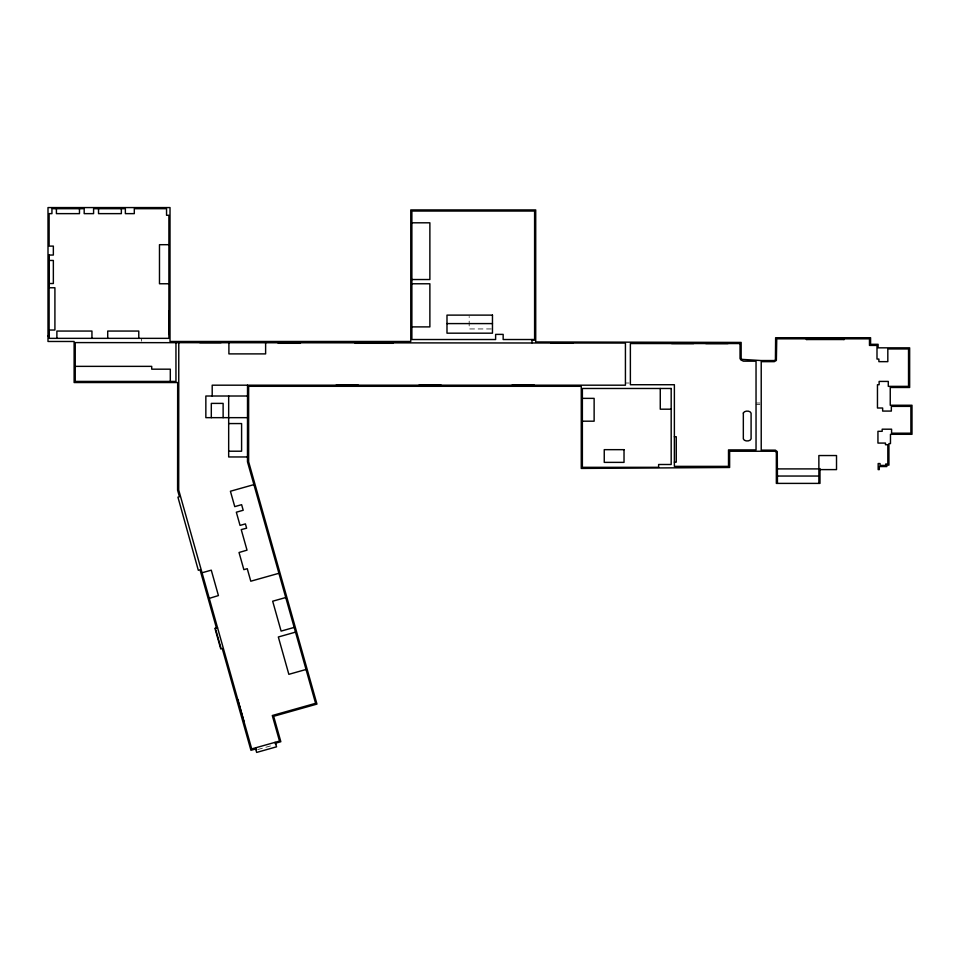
<?xml version="1.0" encoding="UTF-8"?>
<svg xmlns="http://www.w3.org/2000/svg" width="960" height="960" viewBox="0 0 960 960"><rect width="100%" height="100%" fill="white"/><g stroke="black" fill="none" stroke-linecap="round" stroke-linejoin="round"><path stroke-width="0.72" stroke-dasharray="4.8 3.6" d="M257.772 749.532L272.916 745.26M491.352 328.944L469.176 328.944L469.176 316.5M625.428 383.016L629.136 383.016M756.036 403.008L759.924 403.008M756.036 404.484L759.924 404.484M141.36 338.352L141.36 341.184"/><path stroke-width="1.44" d="M49.116 338.352L49.116 255.048L53.352 255.048L53.352 246.108L49.116 246.108L49.116 213.636L51.936 213.636L51.936 208.692L84.18 208.692L84.18 213.636L93.588 213.636L93.588 208.692L125.364 208.692L125.364 213.636L134.304 213.636L134.304 208.692L166.548 208.692L166.548 215.28L168.9 215.28L168.9 338.352L49.116 338.352L49.116 330.024L54.912 330.024L54.912 287.76L49.116 287.76L49.116 255.048M843.816 339.528L844.284 338.832L844.284 339.528L806.4 339.528L806.4 338.832L806.868 339.528M209.256 598.368L218.424 595.572L211.272 570.168L202.044 572.772M253.92 484.62L230.412 491.244L234.756 506.628L241.62 504.684L243.192 510.264L236.328 512.208L240.048 525.408L245.412 523.896L246.624 528.192L241.236 529.608L247.02 550.152L239.028 552.504L243.864 569.652L247.26 568.692L250.788 581.208L278.916 573.288M285.756 597.528L272.676 601.212L281.1 631.104L294.18 627.42M215.412 628.428L217.56 627.816M295.512 632.136L278.328 636.984L288.852 674.328L306.036 669.48M243.924 721.332L237.888 699.888L238.476 700.344M411.876 222.804L429.876 222.804L429.876 279.528L411.876 279.528M168.9 244.692L159.48 244.692L159.48 283.764L168.9 283.764M49.116 260.46L53.352 260.46L53.352 283.524L49.116 283.524M411.876 283.776L429.876 283.776L429.876 326.892L411.876 326.892M168.9 310.824L168.9 334.464M446.988 323.592L492.468 323.592M48 335.94L49.116 335.94M534.6 339.528L503.16 339.528L503.16 334.38L495.624 334.38L495.624 339.528L411.876 339.528L411.876 211.044L534.6 211.044L534.6 340.008L532.008 340.008M175.956 342.588L175.956 381.42L75.24 381.42L75.24 342.588L625.428 343.068L625.428 385.188L212.196 385.188L212.196 396.012M75.24 366.36L151.716 366.36L151.716 369.18L170.304 369.18L170.304 381.42M247.524 396.012L205.848 396.012L205.848 417.66L247.524 417.66M582.372 398.364L594.132 398.364L594.132 421.188L582.372 421.188M671.184 409.188L660.264 409.188L660.264 388.476M228.672 423.564L241.596 423.564L241.596 451.212L228.672 451.212M674.376 436.728L676.26 436.728L676.26 462.144L674.376 462.144M247.524 456.96L228.672 456.96L228.672 396.012M777.456 468.9L818.868 468.9M819.984 469.608L836.52 469.608L836.52 455.544L818.868 455.544L818.868 483.396M777.456 476.04L818.868 476.04M355.752 343.296L355.272 342.588L355.272 343.296L393.168 343.296L393.168 342.588M278.796 343.296L278.328 342.588L278.328 343.296L300.372 343.296L300.372 342.588M275.064 742.344L275.664 744.48M255.792 747.768L256.404 749.916M215.808 629.808L220.86 647.736M819.984 468.54L819.984 483.396L776.34 483.396L776.34 452.484L775.104 451.248L729.624 451.248L729.624 467.484L581.256 468.432L581.256 386.304L248.64 386.304L248.64 461.784L316.956 704.088L273.66 716.292L280.836 741.72L275.532 743.208L276.552 746.808L256.644 752.424L255.672 748.968L250.944 750.3L222.24 648.504L220.74 648.936L214.932 628.332L216.432 627.912L200.04 569.796L198.324 570.288L177.936 497.16L179.448 496.74L177.588 490.164L177.66 382.536L74.124 382.536L74.124 341.472L48 341.472L48 207.576L170.016 207.576L170.016 341.472L410.772 341.472L410.772 209.928L535.716 209.928L535.716 341.952L741.156 342.42L741.156 358.356L741.912 359.376L761.04 360.54L774.228 360.54L775.416 359.844L775.632 337.716L870.588 337.716L870.588 344.304L878.112 344.304L878.112 347.832L909.648 347.832L909.648 387.48L890.244 387.48L890.244 405.252L912 405.252L912 434.304L890.472 434.304L890.472 443.604L888.936 443.604L888.936 465.132L886.824 465.132L886.824 466.548L879.288 466.548L879.288 469.608L878.172 469.608L878.172 463.548L880.056 463.548L880.056 465.432L885.708 465.432L885.708 464.016L887.82 464.016L887.82 444.72L885.468 444.72L885.468 443.076L877.944 443.076L877.944 431.316L882.18 431.316L882.18 429.192L891.588 429.192L891.588 433.188L910.884 433.188L910.884 406.368L891.348 406.368L891.348 411.072L882.648 411.072L882.648 408.012L877.464 408.012L877.464 384.72L879.12 384.72L879.12 381.42L888.288 381.42L888.288 386.364L908.532 386.364L908.532 348.948L887.82 348.948L887.82 361.656L878.88 361.656L878.88 359.064L876.996 359.064L876.996 345.42L869.472 345.42L869.472 338.832L776.748 338.832L776.364 360.432L774.288 361.656L761.22 361.656L761.22 450.132L775.404 450.156L777.276 451.584L777.456 483.396M728.04 343.536L705.744 343.536M693.744 343.536L671.556 343.536M573.24 343.068L550.836 343.068M534.36 385.188L512.004 385.188M532.008 339.528L532.008 342.828M441.168 385.188L418.944 385.188M358.332 385.188L336.12 385.188M265.62 342.588L265.62 353.892L228.9 353.892L228.9 342.588M247.524 385.188L247.476 461.784L315.588 703.32L272.292 715.524L279.504 741.084L251.712 748.92L178.704 490.008L178.776 342.588M223.128 417.66L223.128 403.392L211.308 403.392L211.308 417.66M221.136 342.588L199.668 342.588M138.78 338.352L138.78 331.056L107.712 331.056L107.712 338.352M121.356 208.692L121.356 213.636L98.532 213.636L98.532 208.692M91.944 338.352L91.944 331.056L56.88 331.056L56.88 338.352M79.476 208.692L79.476 213.636L56.412 213.636L56.412 208.692M743.34 413.004L743.328 438.84C744.048 441.684 750.384 441.684 751.092 438.84L751.092 413.184C750.372 410.388 744.384 410.424 743.34 413.004M492.468 315.12L446.988 315.12L446.988 333.18L492.468 333.18L492.468 315.12M740.04 343.536L630.372 343.536L630.372 384.72L674.376 384.72L674.376 466.368L728.508 466.368L728.508 449.904L756.036 449.904L756.036 361.188L743.4 361.164L740.904 359.952L740.04 358.596L740.04 343.536M671.184 388.476L582.372 388.476L582.372 467.316L658.62 467.316L658.62 464.496L671.184 464.496L671.184 388.476M624.024 449.664L604.248 449.664L604.248 462.372L624.024 462.372L624.024 449.664"/></g></svg>
